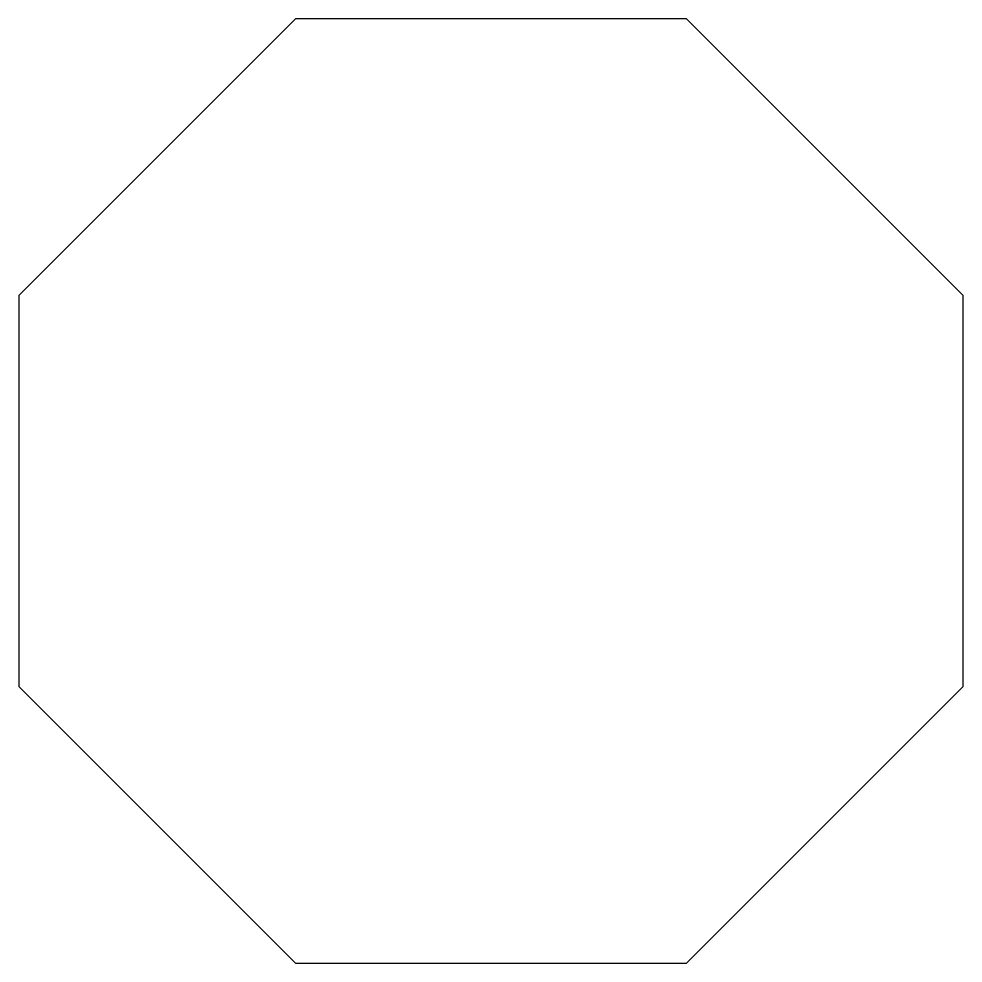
# Model space of a CAD drawing. Header units: millimetres. Extents: x -14.1 to 34.1, y 0 to 48.3.
import ezdxf

# ---------------------------------------------------------------- set-up
doc = ezdxf.new("R2010")
doc.units = ezdxf.units.MM
doc.layers.get('0').update_dxf_attribs({"lineweight": 25, "true_color": 0xffffff})

msp = doc.modelspace()

# ---------------------------------------------------------------- linework, layer by layer
for p, q in [((0, 48.284), (-14.142, 34.142)), ((20, 48.284), (0, 48.284)), ((34.142, 34.142), (20, 48.284)), ((-14.142, 34.142), (-14.142, 14.142)), ((34.142, 14.142), (34.142, 34.142)), ((-14.142, 14.142), (0, 0)), ((20, 0), (34.142, 14.142)), ((0, 0), (20, 0))]:
    msp.add_line(p, q)

doc.saveas('drawing.dxf')
